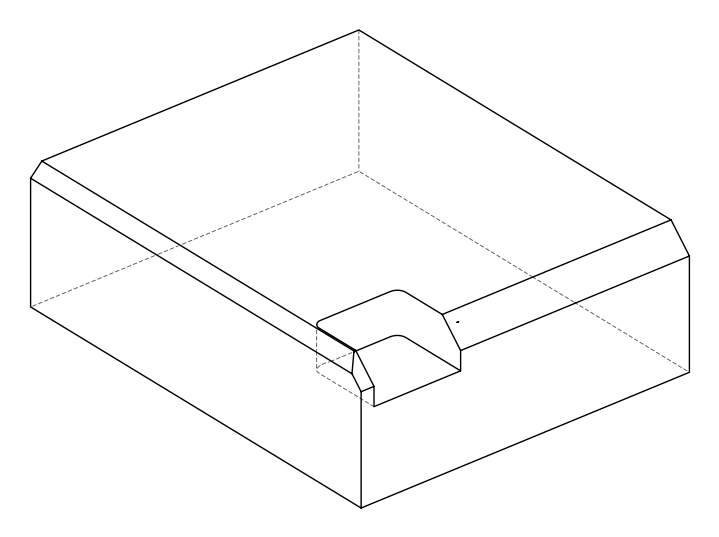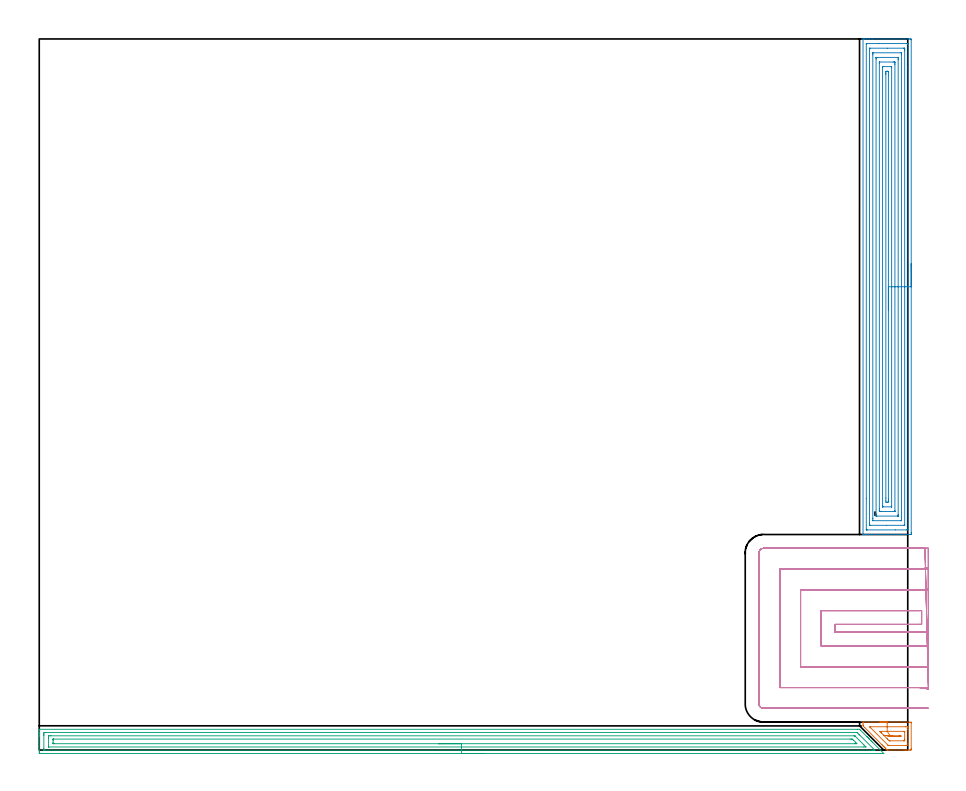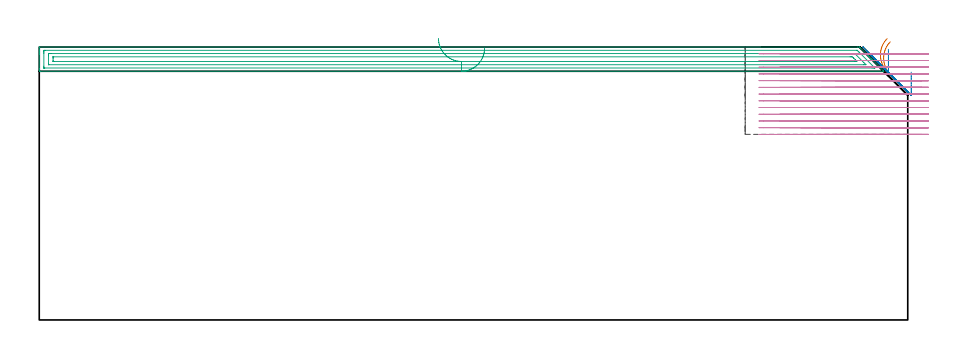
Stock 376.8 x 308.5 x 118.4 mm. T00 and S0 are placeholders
(PLAN: 4 operations, 1 tool changes, 53.1 min)
(1 AREA_MILL | FG_CHAMFER_SURFACE | UGT0205_001 | 0.89 min | 4387 mm3)
(2 AREA_MILL_1 | FG_CHAMFER_SURFACE_1 | UGT0205_001 | 14.04 min | 48699 mm3)
(3 AREA_MILL_2 | FG_CHAMFER_SURFACE_2 | UGT0205_001 | 11.81 min | 19814 mm3)
(4 MILL_SLOT | SLOT_PARTIAL_RECTANGULAR | NXT0201_011 | Follow Part, ap 3, ae 75% | 26.34 min | 213011 mm3)
(TOOL UGT0205_001 | Chamfer Mill 20 x 3 x 45 deg. | D20 FL50 Z2)
(TOOL NXT0201_011 | ENDMILL 12mm [2P460-1200-NA 1630] | D12 FL38 Z6)
(OP 1 AREA_MILL)
G17 G21 G94 G90
T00 M6
G54
G17 G0 G90 X367.877 Y12.1 S1061 M3
G43 Z128.4 H0
Z122.059
G94 G1 X367.288 Z121.416 F250.
X366.757 Z120.724
X366.288 Z119.988
X365.885 Z119.215
X365.551 Z118.409
X365.289 Z117.577
X365.1 Z116.725
X364.986 Z115.86
X364.948 Z114.988
X364.986 Z114.117
X365.1 Z113.252
X365.289 Z112.4
X365.551 Z111.568
X365.885 Z110.762
X366.288 Z109.988
X366.757 Z109.253
X367.288 Z108.561
X367.877 Z107.917
X377.679 Z98.115
X378.207 Y12.096 Z97.587
X378.291 Y12.09 Z97.504
X378.298 Y12.007 Z97.498
X378.3 Y11.738 Z97.5
Y0.629
X378.297 Y0.362 Z97.503
X378.29 Y0.004 Z97.504
X378.047 Y0.001 Z97.747
X377.679 Y0. Z98.115
X376.262 Z99.533
X375.892 Z99.902
X375.153 Z100.647
X368.219 Y0.001 Z107.58
X367.897 Y0.01 Z107.899
X367.85 Y0.048 Z107.947
X367.099 Y0.8 Z108.698
X366.956 Y0.941 Z108.839
X366.807 Y1.092 Z108.991
X366.662 Y1.237 Z109.136
X366.51 Y1.388 Z109.286
X366.351 Y1.548 Z109.447
X366.224 Y1.675 Z109.573
X366.063 Y1.835 Z109.732
X365.894 Y2.005 Z109.904
X365.787 Y2.112 Z110.011
X365.616 Y2.281 Z110.178
X365.438 Y2.461 Z110.36
X358.135 Y9.764 Z117.663
X357.514 Y10.387 Z118.284
X357.406 Y10.497 Z118.391
X357.4 Y10.863 Z118.4
Y11.738
X357.399 Y12.06 Z118.399
X357.455 Y12.09 Z118.343
X357.613 Y12.1 Z118.186
X364.43 Z111.37
X365.169 Z110.625
X367.877 Z107.917
X367.879 Y11.709 Z107.921
X367.877 Y10.1 Z107.923
X375.892 Z99.908
X376.675 Y10.096 Z99.125
X376.786 Y10.09 Z99.014
X376.879 Y10.077 Z98.921
X376.882 Y9.988 Z98.918
X376.884 Y9.891 Z98.916
X376.886 Y9.113 Z98.914
Y9.015
X376.885 Y2.889 Z98.915
X376.88 Y2.112 Z98.92
X376.879 Y2.021 Z98.921
X376.786 Y2.01 Z99.014
X376.006 Y2.001 Z99.794
X375.892 Y2. Z99.908
X368.744 Z107.056
X368.629 Y2.002 Z107.171
X368.4 Y2.01 Z107.4
X368.348 Y2.013 Z107.452
X368.333 Y2.024 Z107.467
X368.3 Y2.052 Z107.5
X368.238 Y2.112 Z107.562
X360.702 Y9.649 Z115.098
X360.367 Y9.988 Z115.433
X360.273 Y10.088 Z115.527
X360.472 Y10.096 Z115.328
X360.588 Y10.099 Z115.212
X367.877 Y10.1 Z107.923
Y8.1
X375.139 Z100.661
X375.381 Y8.097 Z100.419
X375.441 Y8.094 Z100.359
X375.465 Y8.09 Z100.335
X375.467 Y8.073 Z100.333
X375.47 Y8.022 Z100.33
X375.471 Y7.774 Z100.329
Y4.737
X375.47 Y4.276 Z100.33
X375.466 Y4.12 Z100.334
X375.462 Y4.01 Z100.338
X375.375 Y4.007 Z100.425
X374.998 Y4.001 Z100.802
X369.12 Z106.68
X368.932 Y4.005 Z106.868
X368.838 Y4.01 Z106.962
X368.793 Y4.019 Z107.007
X368.744 Y4.063 Z107.056
X368.062 Y4.737 Z107.738
X367.85 Y4.949 Z107.95
X365.436 Y7.363 Z110.364
X365.169 Y7.63 Z110.631
X364.767 Y8.034 Z111.033
X364.722 Y8.082 Z111.078
X364.713 Y8.094 Z111.088
X364.747 Y8.097 Z111.053
X365.31 Y8.1 Z110.49
X367.877 Z107.923
X369.275 Y6.051 Z106.525
X369.535 Y6.09 Z106.265
X369.637 Y6.093 Z106.163
X370.034 Y6.099 Z105.766
X373.211 Y6.1 Z102.589
X373.611 Y6.097 Z102.189
X373.709 Y6.09 Z102.091
X373.989 Y6.05 Z101.811
X373.701 Y6.008 Z102.099
X373.607 Y6.004 Z102.193
X373.211 Y6.001 Z102.589
X372.816 Y6. Z102.984
X370.531 Z105.269
X370.134 Z105.666
X370.033 Y6.002 Z105.767
X369.637 Y6.01 Z106.163
X369.275 Y6.051 Z106.525
X368.687 Y6.118 Z107.166
X368.157 Y6.179 Z107.857
X367.689 Y6.232 Z108.591
X367.287 Y6.278 Z109.363
X366.952 Y6.316 Z110.168
X366.689 Y6.346 Z110.999
X366.499 Y6.368 Z111.851
X366.383 Y6.381 Z112.715
X366.342 Y6.386 Z113.587
X366.377 Y6.382 Z114.458
X366.488 Y6.369 Z115.324
X366.672 Y6.348 Z116.176
X366.93 Y6.319 Z117.009
X367.26 Y6.281 Z117.816
X367.657 Y6.236 Z118.591
X368.121 Y6.183 Z119.328
X368.646 Y6.123 Z120.022
X369.23 Y6.056 Z120.667
G0 Z128.4
M5
M2
(OP 2 AREA_MILL_1)
G17 G21 G94 G90
T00 M6
G54
G17 G0 G90 X378.3 Y211. S1061 M3
G43 Z128.4 H0
Z107.5
G94 G1 Y210.962 Z106.628 F250.
Y210.848 Z105.764
Y210.659 Z104.912
Y210.397 Z104.08
Y210.063 Z103.274
Y209.66 Z102.5
Y209.192 Z101.764
Y208.66 Z101.072
Y208.071 Z100.429
Y207.428 Z99.84
Y206.736 Z99.309
Y206. Z98.84
Y205.226 Z98.437
Y204.42 Z98.103
Y203.588 Z97.841
Y202.737 Z97.652
Y201.872 Z97.538
Y201. Z97.5
Y94.404
X378.299 Y94.131 Z97.501
X378.293 Y93.517 Z97.504
X378.292 Y93.507 Z97.506
X377.679 Y93.5 Z98.118
X360.702 Z115.093
X359.282 Z116.514
X358.914 Z116.881
X358.178 Z117.621
X357.911 Z117.888
X357.472 Z118.32
X357.449 Y93.503 Z118.342
X357.403 Y93.51 Z118.388
X357.4 Y93.684 Z118.4
Y308.316
X357.403 Y308.453 Z118.389
X357.447 Y308.49 Z118.344
X357.469 Y308.493 Z118.323
X357.911 Y308.5 Z117.888
X358.178 Z117.621
X358.914 Z116.881
X360.176 Z115.621
X361.595 Z114.201
X377.679 Z98.118
X377.944 Y308.498 Z97.854
X378.292 Y308.49 Z97.506
X378.299 Y308.142 Z97.5
X378.3 Y201.
X376.886 Z98.914
X376.885 Y95.82 Z98.915
X376.884 Y95.719 Z98.916
X376.879 Y95.527 Z98.921
X376.786 Y95.51 Z99.014
X376.31 Y95.502 Z99.49
X371.397 Y95.5 Z104.403
X359.334 Z116.466
X358.914 Y95.502 Z116.886
X358.855 Y95.505 Z116.945
X358.824 Y95.509 Z116.976
X358.82 Y95.619 Z116.98
X358.815 Y95.82 Z116.985
X358.814 Y109.149 Z116.986
Y306.18
X358.816 Y306.281 Z116.984
X358.821 Y306.473 Z116.979
X358.914 Y306.49 Z116.886
X359.39 Y306.499 Z116.41
X364.303 Y306.5 Z111.497
X376.366 Z99.434
X376.786 Y306.498 Z99.014
X376.845 Y306.495 Z98.955
X376.876 Y306.491 Z98.924
X376.88 Y306.381 Z98.92
X376.885 Y306.18 Z98.915
X376.886 Y296.138 Z98.914
Y201.
X375.472 Z100.328
X375.471 Y97.708 Z100.329
X375.469 Y97.59 Z100.331
X375.467 Y97.532 Z100.333
X375.465 Y97.511 Z100.335
X375.415 Y97.508 Z100.385
X375.205 Y97.501 Z100.595
X367.611 Y97.5 Z108.189
X360.702 Z115.098
X360.493 Y97.502 Z115.307
X360.355 Y97.506 Z115.445
X360.246 Y97.51 Z115.554
X360.235 Y97.528 Z115.565
X360.234 Y97.551 Z115.566
X360.231 Y97.708 Z115.569
X360.229 Y98.182 Z115.571
X360.228 Y98.603 Z115.572
X360.229 Y304.291 Z115.571
X360.231 Y304.41 Z115.569
X360.233 Y304.468 Z115.567
X360.235 Y304.489 Z115.565
X360.285 Y304.492 Z115.515
X360.495 Y304.499 Z115.305
X368.088 Y304.5 Z107.712
X374.998 Z100.802
X375.207 Y304.498 Z100.593
X375.346 Y304.494 Z100.454
X375.454 Y304.49 Z100.346
X375.465 Y304.472 Z100.335
X375.466 Y304.449 Z100.334
X375.469 Y304.291 Z100.331
X375.471 Y303.818 Z100.329
Y303.397
X375.472 Y201. Z100.328
X374.057 Z101.743
Y100.391
X374.051 Y99.551 Z101.749
X374.041 Y99.51 Z101.759
X373.99 Y99.504 Z101.81
X373.879 Y99.501 Z101.921
X361.82 Z113.98
X361.709 Y99.504 Z114.091
X361.659 Y99.51 Z114.141
X361.65 Y99.542 Z114.15
X361.643 Y100.344 Z114.157
Y100.391
Y301.609
X361.649 Y302.449 Z114.151
X361.659 Y302.49 Z114.141
X361.71 Y302.496 Z114.09
X361.821 Y302.499 Z113.979
X373.88 Z101.92
X373.991 Y302.496 Z101.809
X374.041 Y302.49 Z101.759
X374.05 Y302.458 Z101.75
X374.057 Y301.656 Z101.743
Y301.609
Y201.
X372.643 Z103.157
Y102.18
X372.641 Y101.856 Z103.159
X372.636 Y101.531 Z103.164
X372.631 Y101.509 Z103.169
X372.614 Y101.506 Z103.186
X372.572 Y101.502 Z103.228
X372.488 Y101.5 Z103.312
X372.318 Z103.482
X363.382 Y101.501 Z112.418
X363.165 Y101.503 Z112.635
X363.079 Y101.51 Z112.721
X363.064 Y101.536 Z112.736
X363.061 Y101.607 Z112.739
X363.058 Y102.18 Z112.742
X363.057 Y102.505 Z112.743
Y299.82
X363.059 Y300.143 Z112.741
X363.064 Y300.469 Z112.736
X363.069 Y300.491 Z112.731
X363.086 Y300.494 Z112.714
X363.127 Y300.498 Z112.673
X363.212 Y300.5 Z112.588
X363.382 Z112.418
X372.318 Y300.499 Z103.482
X372.535 Y300.497 Z103.265
X372.621 Y300.49 Z103.179
X372.636 Y300.464 Z103.164
X372.639 Y300.393 Z103.161
X372.642 Y299.82 Z103.158
X372.643 Y299.494 Z103.157
Y201.
X371.229 Z104.571
Y103.969
X371.226 Y103.619 Z104.574
X371.224 Y103.533 Z104.576
X371.223 Y103.517 Z104.577
X371.21 Y103.51 Z104.59
X371.155 Y103.506 Z104.645
X370.998 Y103.501 Z104.802
X365.169 Y103.5 Z110.631
X364.742 Y103.502 Z111.058
X364.527 Y103.508 Z111.273
X364.481 Y103.51 Z111.319
X364.477 Y103.59 Z111.323
X364.473 Y103.771 Z111.327
X364.472 Y103.969 Z111.328
X364.471 Y104.667 Z111.329
Y298.031
X364.473 Y298.381 Z111.327
X364.476 Y298.467 Z111.324
X364.477 Y298.483 Z111.323
X364.49 Y298.49 Z111.31
X364.545 Y298.494 Z111.255
X364.702 Y298.499 Z111.098
X370.531 Y298.5 Z105.269
X370.958 Y298.498 Z104.842
X371.173 Y298.492 Z104.627
X371.219 Y298.49 Z104.581
X371.222 Y298.41 Z104.578
X371.227 Y298.229 Z104.573
X371.228 Y298.031 Z104.572
X371.229 Y297.333 Z104.571
Y201.
X369.815 Z105.985
X369.814 Y105.757 Z105.986
X369.813 Y105.581 Z105.987
X369.809 Y105.522 Z105.991
X369.807 Y105.51 Z105.993
X369.797 Y105.507 Z106.003
X369.765 Y105.503 Z106.035
X369.637 Y105.501 Z106.163
X366.063 Z109.737
X365.977 Y105.503 Z109.823
X365.909 Y105.507 Z109.891
X365.894 Y105.51 Z109.906
X365.891 Y105.53 Z109.909
X365.888 Y105.58 Z109.912
X365.886 Y105.757 Z109.914
X365.885 Y105.935 Z109.915
X365.886 Y296.243 Z109.914
X365.887 Y296.419 Z109.913
X365.891 Y296.478 Z109.909
X365.893 Y296.49 Z109.907
X365.903 Y296.493 Z109.897
X365.934 Y296.497 Z109.866
X366.063 Y296.499 Z109.737
X369.637 Z106.163
X369.723 Y296.497 Z106.077
X369.791 Y296.493 Z106.009
X369.806 Y296.49 Z105.994
X369.809 Y296.47 Z105.991
X369.812 Y296.42 Z105.988
X369.814 Y296.243 Z105.986
X369.815 Y296.065 Z105.985
Y201.
X368.4 Z107.4
Y108.784
Y108.44
X368.397 Y107.893 Z107.403
X368.393 Y107.546 Z107.407
X367.892 Y107.504 Z107.908
X367.85 Y107.505 Z107.95
X367.307 Y107.546 Z108.493
X367.302 Y108.094 Z108.498
X367.3 Y109.334 Z108.5
Y293.216
Y293.56
X367.303 Y294.107 Z108.497
X367.307 Y294.454 Z108.493
X367.808 Y294.496 Z107.992
X367.85 Y294.495 Z107.95
X368.393 Y294.454 Z107.407
X368.398 Y293.906 Z107.402
X368.4 Y292.666 Z107.4
Y201.
Y200.128 Z107.438
Y199.264 Z107.551
Y198.412 Z107.74
Y197.58 Z108.003
Y196.774 Z108.336
Y196. Z108.739
Y195.264 Z109.208
Y194.572 Z109.739
Y193.929 Z110.328
Y193.34 Z110.972
Y192.809 Z111.664
Y192.34 Z112.4
Y191.937 Z113.173
Y191.603 Z113.979
Y191.341 Z114.811
Y191.152 Z115.663
Y191.038 Z116.528
Y191. Z117.4
G0 Z128.4
M5
M2
(OP 3 AREA_MILL_2)
G17 G21 G94 G90
T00 M6
G54
G17 G0 G90 X193.2 Y-1.5 S1061 M3
G43 Z128.4 H0
Z117.9
G94 G1 X193.162 Z117.028 F250.
X193.048 Z116.163
X192.859 Z115.312
X192.597 Z114.48
X192.263 Z113.674
X191.86 Z112.9
X191.392 Z112.164
X190.86 Z111.472
X190.271 Z110.829
X189.628 Z110.24
X188.936 Z109.708
X188.2 Z109.24
X187.426 Z108.837
X186.62 Z108.503
X185.788 Z108.241
X184.937 Z108.052
X184.072 Z107.938
X183.2 Z107.9
X0.611
X0.193 Y-1.496 Z107.902
X0.01 Y-1.492 Z107.905
X0.005 Y-1.084 Z108.313
X0. Y-0.482 Z108.915
Y5.947 Z115.341
Y6.502 Z115.899
Y6.826 Z116.222
Y7.381 Z116.777
Y7.705 Z117.1
X0.001 Y8.694 Z118.093
X0.01 Y8.994 Z118.393
X0.165 Y9. Z118.4
X355.075
X355.88 Y8.995 Z118.394
X355.901 Y8.994 Z118.392
X355.968 Y8.931 Z118.33
X356.317 Y8.584 Z117.982
X358.955 Y5.947 Z115.343
X359.093 Y5.809 Z115.206
X359.252 Y5.649 Z115.047
X359.394 Y5.508 Z114.903
X359.539 Y5.362 Z114.76
X359.685 Y5.216 Z114.614
X359.834 Y5.068 Z114.464
X359.985 Y4.916 Z114.314
X360.118 Y4.784 Z114.181
X360.274 Y4.629 Z114.024
X360.769 Y4.131 Z113.531
X361.027 Y3.874 Z113.272
X361.152 Y3.75 Z113.146
X361.498 Y3.403 Z112.802
X361.622 Y3.278 Z112.678
X366.344 Y-1.443 Z107.956
X366.384 Y-1.485 Z107.913
X366.385 Y-1.495 Z107.903
X366.384 Y-1.499 Z107.899
X183.2 Y-1.5 Z107.9
Y-0.086 Z109.314
X2.397 Y-0.085 Z109.315
X2.275
X2.039 Y-0.08 Z109.32
X2.016 Y-0.079 Z109.321
X2.01 Y-0.066 Z109.334
X2.004 Y-0.036 Z109.364
X2.002 Y-0.006 Z109.394
X2. Y0.185 Z109.585
Y0.674 Z110.074
Y6.338 Z115.738
X2.002 Y6.826 Z116.226
X2.006 Y7.211 Z116.611
X2.021 Y7.579 Z116.979
X2.397 Y7.584 Z116.984
X2.519 Y7.585 Z116.985
X354.689
X354.785 Y7.584 Z116.984
X354.833 Y7.581 Z116.981
X354.853 Y7.579 Z116.979
X354.88 Y7.558 Z116.958
X355.075 Y7.372 Z116.772
X355.624 Y6.826 Z116.226
X355.968 Y6.483 Z115.883
X362.218 Y0.233 Z109.633
X362.447 Y0. Z109.4
X362.486 Y-0.042 Z109.358
X362.517 Y-0.079 Z109.321
X362.472 Y-0.08 Z109.32
X362.218 Y-0.084 Z109.316
X362.096 Y-0.085 Z109.315
X361.325 Y-0.086 Z109.314
X183.2
Y1.328 Z110.728
X4.183 Y1.329 Z110.729
X4.107 Y1.33 Z110.73
X4.047 Y1.333 Z110.733
X4.015 Y1.335 Z110.735
X4.01 Y1.374 Z110.774
X4.004 Y1.553 Z110.953
X4.001 Y1.732 Z111.132
X4. Y5.248 Z114.648
X4.005 Y5.947 Z115.347
X4.008 Y6.119 Z115.519
X4.02 Y6.165 Z115.565
X4.069 Y6.167 Z115.567
X4.183 Y6.169 Z115.569
X4.848 Y6.171 Z115.571
X5.075
X353.517
X353.669 Y6.17 Z115.57
X353.79 Y6.167 Z115.567
X353.824 Y6.164 Z115.564
X353.836 Y6.157 Z115.557
X353.862 Y6.135 Z115.535
X354.053 Y5.947 Z115.347
X354.182 Y5.819 Z115.219
X357.753 Y2.248 Z111.648
X358.446 Y1.553 Z110.953
X358.646 Y1.348 Z110.748
X358.649 Y1.334 Z110.734
X357.753 Y1.329 Z110.729
X183.2 Y1.328 Z110.728
Y2.743 Z112.143
X6.545
X6.132 Y2.745 Z112.145
X6.046 Y2.747 Z112.147
X6.014 Y2.749 Z112.149
X6.01 Y2.788 Z112.188
X6.006 Y2.886 Z112.286
X6. Y3.279 Z112.679
Y4.158 Z113.558
X6.001 Y4.613 Z114.013
X6.004 Y4.719 Z114.119
X6.007 Y4.744 Z114.144
X6.011 Y4.75 Z114.15
X6.023 Y4.753 Z114.153
X6.092 Y4.755 Z114.155
X6.285 Y4.757 Z114.157
X351.82 Y4.756 Z114.156
X352.396 Y4.753 Z114.153
X352.719 Y4.75 Z114.15
X353.289 Y4.256 Z113.656
X353.359 Y4.189 Z113.589
X354.182 Y3.368 Z112.768
X354.236 Y3.311 Z112.711
X354.752 Y2.75 Z112.15
X354.182 Y2.745 Z112.145
X353.865 Y2.744 Z112.144
X183.2 Y2.743 Z112.143
X182.328 Z112.181
X181.464 Z112.295
X180.612 Z112.483
X179.78 Z112.746
X178.974 Z113.08
X178.2 Z113.482
X177.464 Z113.951
X176.772 Z114.482
X176.129 Z115.072
X175.54 Z115.715
X175.009 Z116.407
X174.54 Z117.143
X174.137 Z117.916
X173.803 Z118.722
X173.541 Z119.554
X173.352 Z120.406
X173.238 Z121.271
X173.2 Z122.143
G0 Z128.4
M5
M2
(OP 4 MILL_SLOT)
G17 G21 G94 G90
T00 M6
G54
G17 G0 G90 X385.797 Y50.926 S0 M3
G43 Z128.403 H1
Z115.487
G94 G1 X382.8 Y51.065 F250.
G3 X381.272 Y51.1 R33. F500.
G1 X345.3
Y54.5
X381.272
G3 X382.8 Y54.535 R33.
G1 Y60.543
G2 X381.272 Y60.5 R27.
G1 X339.3
Y45.1
X381.272
G2 X382.8 Y45.057 R27.
G1 X385.795 Y44.887 F250.
X385.789 Y69.82
X382.8 Y69.565
G2 X381.272 Y69.5 R18. F500.
G1 X330.3
Y36.1
X381.272
G2 X382.8 Y36.035 R18.
G1 X385.789 Y35.78 F250.
X385.756 Y79.14
X382.8 Y78.631
G2 X381.272 Y78.5 R9. F500.
G1 X321.3
Y27.1
X381.272
G2 X382.8 Y26.969 R9.
G1 X385.756 Y26.46 F250.
X384.272 Y87.5
X381.272
X314.2 F500.
G3 X312.3 Y85.6 R1.9
G1 Y20.
G3 X314.2 Y18.1 R1.9
G1 X381.272
X384.272 F250.
G0 X385.797 Y50.926 Z112.571
G1 X382.8 Y51.065
G3 X381.272 Y51.1 R33. F500.
G1 X345.3
Y54.5
X381.272
G3 X382.8 Y54.535 R33.
G1 Y60.543
G2 X381.272 Y60.5 R27.
G1 X339.3
Y45.1
X381.272
G2 X382.8 Y45.057 R27.
G1 X385.795 Y44.887 F250.
X385.789 Y69.82
X382.8 Y69.565
G2 X381.272 Y69.5 R18. F500.
G1 X330.3
Y36.1
X381.272
G2 X382.8 Y36.035 R18.
G1 X385.789 Y35.78 F250.
X385.756 Y79.14
X382.8 Y78.631
G2 X381.272 Y78.5 R9. F500.
G1 X321.3
Y27.1
X381.272
G2 X382.8 Y26.969 R9.
G1 X385.756 Y26.46 F250.
X384.272 Y87.5
X381.272
X314.2 F500.
G3 X312.3 Y85.6 R1.9
G1 Y20.
G3 X314.2 Y18.1 R1.9
G1 X381.272
X384.272 F250.
G0 X385.797 Y50.926 Z109.656
G1 X382.8 Y51.065
G3 X381.272 Y51.1 R33. F500.
G1 X345.3
Y54.5
X381.272
G3 X382.8 Y54.535 R33.
G1 Y60.543
G2 X381.272 Y60.5 R27.
G1 X339.3
Y45.1
X381.272
G2 X382.8 Y45.057 R27.
G1 X385.795 Y44.887 F250.
X385.789 Y69.82
X382.8 Y69.565
G2 X381.272 Y69.5 R18. F500.
G1 X330.3
Y36.1
X381.272
G2 X382.8 Y36.035 R18.
G1 X385.789 Y35.78 F250.
X385.756 Y79.14
X382.8 Y78.631
G2 X381.272 Y78.5 R9. F500.
G1 X321.3
Y27.1
X381.272
G2 X382.8 Y26.969 R9.
G1 X385.756 Y26.46 F250.
X384.272 Y87.5
X381.272
X314.2 F500.
G3 X312.3 Y85.6 R1.9
G1 Y20.
G3 X314.2 Y18.1 R1.9
G1 X381.272
X384.272 F250.
G0 X385.797 Y50.928 Z106.74
G1 X382.8 Y51.065
G3 X381.286 Y51.1 R33. F500.
G1 X345.3
Y54.5
X381.286
G3 X382.8 Y54.535 R33.
G1 Y60.542
G2 X381.286 Y60.5 R27.
G1 X339.3
Y45.1
X381.286
G2 X382.8 Y45.057 R27.
G1 X385.795 Y44.889 F250.
X385.789 Y69.816
X382.8 Y69.564
G2 X381.286 Y69.5 R18. F500.
G1 X330.3
Y36.1
X381.286
G2 X382.8 Y36.036 R18.
G1 X385.789 Y35.784 F250.
X385.757 Y79.133
X382.8 Y78.628
G2 X381.286 Y78.5 R9. F500.
G1 X321.3
Y27.1
X381.286
G2 X382.8 Y26.972 R9.
G1 X385.757 Y26.467 F250.
X384.286 Y87.5
X381.286
X314.2 F500.
G3 X312.3 Y85.6 R1.9
G1 Y20.
G3 X314.2 Y18.1 R1.9
G1 X381.286
X384.286 F250.
G0 X385.8 Y51.077 Z103.825
G1 X382.8 Y51.099
X382.556 Y51.1 F500.
X345.3
Y54.5
X382.556
G3 X382.8 Y54.501 R33.
G1 Y60.501
G2 X382.556 Y60.5 R27.
G1 X339.3
Y45.1
X382.556
G2 X382.8 Y45.099 R27.
G1 X385.8 Y45.072 F250.
Y69.542
X382.8 Y69.502
G2 X382.556 Y69.5 R18. F500.
G1 X330.3
Y36.1
X382.556
G2 X382.8 Y36.098 R18.
G1 X385.8 Y36.058 F250.
X385.799 Y78.585
X382.8 Y78.503
G2 X382.556 Y78.5 R9. F500.
G1 X321.3
Y27.1
X382.556
G2 X382.8 Y27.097 R9.
G1 X385.799 Y27.015 F250.
X385.556 Y87.5
X382.556
X314.2 F500.
G3 X312.3 Y85.6 R1.9
G1 Y20.
G3 X314.2 Y18.1 R1.9
G1 X382.556
X385.556 F250.
G0 X385.8 Y51.1 Z100.909
G1 X382.8
X345.3 F500.
Y54.5
X382.8
Y60.5
X339.3
Y45.1
X382.8
X385.8 F250.
Y69.5
X382.8
X330.3 F500.
Y36.1
X382.8
X385.8 F250.
Y78.5
X382.8
X321.3 F500.
Y27.1
X382.8
X385.8 F250.
Y87.5
X382.8
X314.2 F500.
G3 X312.3 Y85.6 R1.9
G1 Y20.
G3 X314.2 Y18.1 R1.9
G1 X382.8
X385.8 F250.
G0 Y51.1 Z97.994
G1 X382.8
X345.3 F500.
Y54.5
X382.8
Y60.5
X339.3
Y45.1
X382.8
X385.8 F250.
Y69.5
X382.8
X330.3 F500.
Y36.1
X382.8
X385.8 F250.
Y78.5
X382.8
X321.3 F500.
Y27.1
X382.8
X385.8 F250.
Y87.5
X382.8
X314.2 F500.
G3 X312.3 Y85.6 R1.9
G1 Y20.
G3 X314.2 Y18.1 R1.9
G1 X382.8
X385.8 F250.
G0 Y51.1 Z95.078
G1 X382.8
X345.3 F500.
Y54.5
X382.8
Y60.5
X339.3
Y45.1
X382.8
X385.8 F250.
Y69.5
X382.8
X330.3 F500.
Y36.1
X382.8
X385.8 F250.
Y78.5
X382.8
X321.3 F500.
Y27.1
X382.8
X385.8 F250.
Y87.5
X382.8
X314.2 F500.
G3 X312.3 Y85.6 R1.9
G1 Y20.
G3 X314.2 Y18.1 R1.9
G1 X382.8
X385.8 F250.
G0 Y51.1 Z92.162
G1 X382.8
X345.3 F500.
Y54.5
X382.8
Y60.5
X339.3
Y45.1
X382.8
X385.8 F250.
Y69.5
X382.8
X330.3 F500.
Y36.1
X382.8
X385.8 F250.
Y78.5
X382.8
X321.3 F500.
Y27.1
X382.8
X385.8 F250.
Y87.5
X382.8
X314.2 F500.
G3 X312.3 Y85.6 R1.9
G1 Y20.
G3 X314.2 Y18.1 R1.9
G1 X382.8
X385.8 F250.
G0 Y51.1 Z89.247
G1 X382.8
X345.3 F500.
Y54.5
X382.8
Y60.5
X339.3
Y45.1
X382.8
X385.8 F250.
Y69.5
X382.8
X330.3 F500.
Y36.1
X382.8
X385.8 F250.
Y78.5
X382.8
X321.3 F500.
Y27.1
X382.8
X385.8 F250.
Y87.5
X382.8
X314.2 F500.
G3 X312.3 Y85.6 R1.9
G1 Y20.
G3 X314.2 Y18.1 R1.9
G1 X382.8
X385.8 F250.
G0 Y51.1 Z86.331
G1 X382.8
X345.3 F500.
Y54.5
X382.8
Y60.5
X339.3
Y45.1
X382.8
X385.8 F250.
Y69.5
X382.8
X330.3 F500.
Y36.1
X382.8
X385.8 F250.
Y78.5
X382.8
X321.3 F500.
Y27.1
X382.8
X385.8 F250.
Y87.5
X382.8
X314.2 F500.
G3 X312.3 Y85.6 R1.9
G1 Y20.
G3 X314.2 Y18.1 R1.9
G1 X382.8
X385.8 F250.
G0 Y51.1 Z83.416
G1 X382.8
X345.3 F500.
Y54.5
X382.8
Y60.5
X339.3
Y45.1
X382.8
X385.8 F250.
Y69.5
X382.8
X330.3 F500.
Y36.1
X382.8
X385.8 F250.
Y78.5
X382.8
X321.3 F500.
Y27.1
X382.8
X385.8 F250.
Y87.5
X382.8
X314.2 F500.
G3 X312.3 Y85.6 R1.9
G1 Y20.
G3 X314.2 Y18.1 R1.9
G1 X382.8
X385.8 F250.
G0 Y51.1 Z80.5
G1 X382.8
X345.3 F500.
Y54.5
X382.8
Y60.5
X339.3
Y45.1
X382.8
X385.8 F250.
Y69.5
X382.8
X330.3 F500.
Y36.1
X382.8
X385.8 F250.
Y78.5
X382.8
X321.3 F500.
Y27.1
X382.8
X385.8 F250.
Y87.5
X382.8
X314.2 F500.
G3 X312.3 Y85.6 R1.9
G1 Y20.
G3 X314.2 Y18.1 R1.9
G1 X382.8
X385.8 F250.
G0 Z128.403
M5
M2
